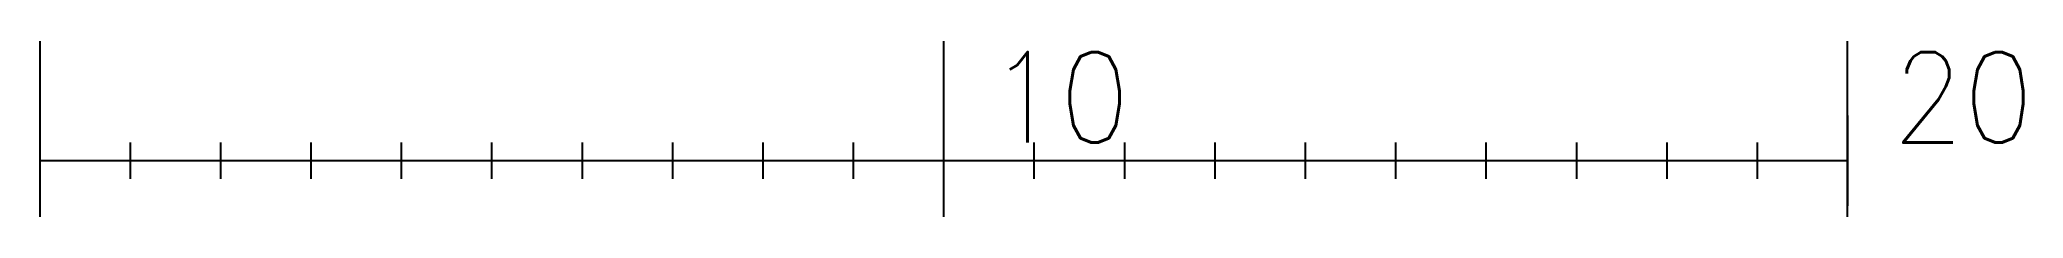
# Model space of a CAD drawing. Header units: millimetres. Extents: x 10 to 31.9, y -0.5 to 31.2.
# Drawn here: x 10 to 31.94, y 29.5 to 31.2 of the extents above.
import ezdxf

# ---------------------------------------------------------------- set-up
doc = ezdxf.new("R2010")
doc.units = ezdxf.units.MM
doc.layers.get('0').update_dxf_attribs({"lineweight": 25})
doc.styles.add('textstyle11', font='')
doc.styles.add('textstyle12', font='')
doc.styles.get('textstyle11').set_extended_font_data('standard')
doc.styles.get('textstyle12').set_extended_font_data('standard')

msp = doc.modelspace()

# ---------------------------------------------------------------- linework, layer by layer
for p, q in [((10, 30.5), (10, 29.5)), ((10, 30.5), (10, 29.5)), ((20, 30.5), (20, 29.5)), ((20, 30.5), (20, 29.5)), ((30, 30.5), (30, 29.5)), ((11, 30.2), (11, 29.8)), ((11, 30.2), (11, 29.8)), ((12, 30.2), (12, 29.8)), ((12, 30.2), (12, 29.8)), ((13, 30.2), (13, 29.8)), ((13, 30.2), (13, 29.8)), ((14, 30.2), (14, 29.8)), ((14, 30.2), (14, 29.8)), ((15, 30.2), (15, 29.8)), ((15, 30.2), (15, 29.8)), ((16, 30.2), (16, 29.8)), ((16, 30.2), (16, 29.8)), ((17, 30.2), (17, 29.8)), ((17, 30.2), (17, 29.8)), ((18, 30.2), (18, 29.8)), ((18, 30.2), (18, 29.8)), ((19, 30.2), (19, 29.8)), ((19, 30.2), (19, 29.8)), ((20, 30.2), (20, 29.8)), ((21, 30.2), (21, 29.8)), ((22, 30.2), (22, 29.8)), ((23, 30.2), (23, 29.8)), ((24, 30.2), (24, 29.8)), ((25, 30.2), (25, 29.8)), ((26, 30.2), (26, 29.8)), ((27, 30.2), (27, 29.8)), ((28, 30.2), (28, 29.8)), ((29, 30.2), (29, 29.8)), ((10, 30), (20, 30)), ((10, 30), (30, 30))]:
    msp.add_line(p, q)
for p, direction in [((10, 30), (0, -1)), ((20, 30), (0, -1)), ((30, 0), (0, 1))]:
    msp.add_xline(p, direction)

# ---------------------------------------------------------------- texts
at = {"char_height": 1, "attachment_point": 1}
for s, insert, style in [('10', (20.5, 31.2), 'textstyle11'), ('20', (30.5, 31.2), 'textstyle12')]:
    msp.add_mtext(s, dxfattribs=dict(at, insert=insert, style=style))

doc.saveas('drawing.dxf')
